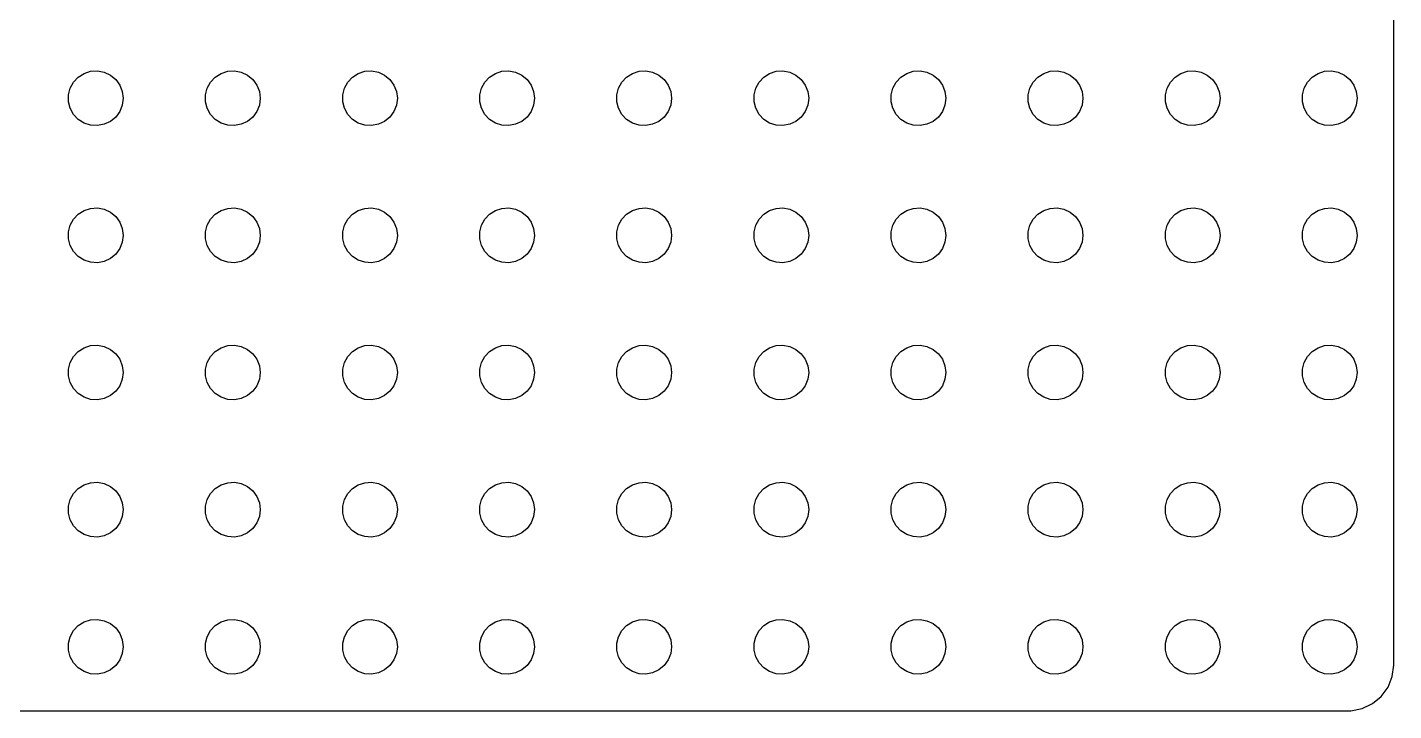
# Model space of a CAD drawing. Header units: metres. Extents: x -149 to 150, y -149 to 149.
# Drawn here: x 0 to 149.5, y -149.5 to -74.7 of the extents above; entities that cross this region are included whole.
import ezdxf

# ---------------------------------------------------------------- set-up
doc = ezdxf.new("R2010")
doc.units = ezdxf.units.M

msp = doc.modelspace()

# ---------------------------------------------------------------- linework, layer by layer
for p, q in [((149.5, -144.5), (149.5, 144.5)), ((5.07294, -80.7366), (5.58772, -80.1885)), ((5.58772, -80.1885), (6.22266, -79.7855)), ((6.22266, -79.7855), (6.93785, -79.5531)), ((6.93785, -79.5531), (7.68837, -79.5059)), ((7.68837, -79.5059), (8.42705, -79.6468)), ((8.42705, -79.6468), (9.10747, -79.967)), ((9.10747, -79.967), (9.6869, -80.4464)), ((9.6869, -80.4464), (10.1289, -81.0547)), ((20.0729, -80.7366), (20.5877, -80.1885)), ((20.5877, -80.1885), (21.2227, -79.7855)), ((21.2227, -79.7855), (21.9379, -79.5531)), ((21.9379, -79.5531), (22.6884, -79.5059)), ((22.6884, -79.5059), (23.427, -79.6468)), ((23.427, -79.6468), (24.1075, -79.967)), ((24.1075, -79.967), (24.6869, -80.4464)), ((24.6869, -80.4464), (25.1289, -81.0547)), ((35.0729, -80.7366), (35.5877, -80.1885)), ((35.5877, -80.1885), (36.2227, -79.7855)), ((36.2227, -79.7855), (36.9379, -79.5531)), ((36.9379, -79.5531), (37.6884, -79.5059)), ((37.6884, -79.5059), (38.427, -79.6468)), ((38.427, -79.6468), (39.1075, -79.967)), ((39.1075, -79.967), (39.6869, -80.4464)), ((39.6869, -80.4464), (40.1289, -81.0547)), ((50.0729, -80.7366), (50.5877, -80.1885)), ((50.5877, -80.1885), (51.2227, -79.7855)), ((51.2227, -79.7855), (51.9379, -79.5531)), ((51.9379, -79.5531), (52.6884, -79.5059)), ((52.6884, -79.5059), (53.427, -79.6468)), ((53.427, -79.6468), (54.1075, -79.967)), ((54.1075, -79.967), (54.6869, -80.4464)), ((54.6869, -80.4464), (55.1289, -81.0547)), ((65.073, -80.7366), (65.5877, -80.1885)), ((65.5877, -80.1885), (66.2227, -79.7855)), ((66.2227, -79.7855), (66.9379, -79.5531)), ((66.9379, -79.5531), (67.6884, -79.5059)), ((67.6884, -79.5059), (68.427, -79.6468)), ((68.427, -79.6468), (69.1075, -79.967)), ((69.1075, -79.967), (69.6869, -80.4464)), ((69.6869, -80.4464), (70.1289, -81.0547)), ((80.073, -80.7366), (80.5877, -80.1885)), ((80.5877, -80.1885), (81.2227, -79.7855)), ((81.2227, -79.7855), (81.9379, -79.5531)), ((81.9379, -79.5531), (82.6884, -79.5059)), ((82.6884, -79.5059), (83.427, -79.6468)), ((83.427, -79.6468), (84.1075, -79.967)), ((84.1075, -79.967), (84.6869, -80.4464)), ((84.6869, -80.4464), (85.1289, -81.0547)), ((95.073, -80.7366), (95.5877, -80.1885)), ((95.5877, -80.1885), (96.2227, -79.7855)), ((96.2227, -79.7855), (96.9379, -79.5531)), ((96.9379, -79.5531), (97.6884, -79.5059)), ((97.6884, -79.5059), (98.427, -79.6468)), ((98.427, -79.6468), (99.1075, -79.967)), ((99.1075, -79.967), (99.6869, -80.4464)), ((99.6869, -80.4464), (100.129, -81.0547)), ((110.073, -80.7366), (110.588, -80.1885)), ((110.588, -80.1885), (111.223, -79.7855)), ((111.223, -79.7855), (111.938, -79.5531)), ((111.938, -79.5531), (112.688, -79.5059)), ((112.688, -79.5059), (113.427, -79.6468)), ((113.427, -79.6468), (114.107, -79.967)), ((114.107, -79.967), (114.687, -80.4464)), ((114.687, -80.4464), (115.129, -81.0547)), ((125.073, -80.7366), (125.588, -80.1885)), ((125.588, -80.1885), (126.223, -79.7855)), ((126.223, -79.7855), (126.938, -79.5531)), ((126.938, -79.5531), (127.688, -79.5059)), ((127.688, -79.5059), (128.427, -79.6468)), ((128.427, -79.6468), (129.107, -79.967)), ((129.107, -79.967), (129.687, -80.4464)), ((129.687, -80.4464), (130.129, -81.0547)), ((140.073, -80.7366), (140.588, -80.1885)), ((140.588, -80.1885), (141.223, -79.7855)), ((141.223, -79.7855), (141.938, -79.5531)), ((141.938, -79.5531), (142.688, -79.5059)), ((142.688, -79.5059), (143.427, -79.6468)), ((143.427, -79.6468), (144.107, -79.967)), ((144.107, -79.967), (144.687, -80.4464)), ((144.687, -80.4464), (145.129, -81.0547)), ((4.52365, -82.124), (4.71066, -81.3956)), ((4.52365, -82.876), (4.52365, -82.124)), ((4.71066, -81.3956), (5.07294, -80.7366)), ((10.1289, -81.0547), (10.4057, -81.7539)), ((10.4057, -81.7539), (10.5, -82.5)), ((19.5237, -82.124), (19.7107, -81.3956)), ((19.5237, -82.876), (19.5237, -82.124)), ((19.7107, -81.3956), (20.0729, -80.7366)), ((25.1289, -81.0547), (25.4057, -81.7539)), ((25.4057, -81.7539), (25.5, -82.5)), ((34.5237, -82.124), (34.7107, -81.3956)), ((34.5237, -82.876), (34.5237, -82.124)), ((34.7107, -81.3956), (35.0729, -80.7366)), ((40.1289, -81.0547), (40.4057, -81.7539)), ((40.4057, -81.7539), (40.5, -82.5)), ((49.5237, -82.124), (49.7107, -81.3956)), ((49.5237, -82.876), (49.5237, -82.124)), ((49.7107, -81.3956), (50.0729, -80.7366)), ((55.1289, -81.0547), (55.4057, -81.7539)), ((55.4057, -81.7539), (55.5, -82.5)), ((64.5237, -82.124), (64.7107, -81.3956)), ((64.5237, -82.876), (64.5237, -82.124)), ((64.7107, -81.3956), (65.073, -80.7366)), ((70.1289, -81.0547), (70.4057, -81.7539)), ((70.4057, -81.7539), (70.5, -82.5)), ((79.5237, -82.124), (79.7107, -81.3956)), ((79.5237, -82.876), (79.5237, -82.124)), ((79.7107, -81.3956), (80.073, -80.7366)), ((85.1289, -81.0547), (85.4057, -81.7539)), ((85.4057, -81.7539), (85.5, -82.5)), ((94.5237, -82.124), (94.7107, -81.3956)), ((94.5237, -82.876), (94.5237, -82.124)), ((94.7107, -81.3956), (95.073, -80.7366)), ((100.129, -81.0547), (100.406, -81.7539)), ((100.406, -81.7539), (100.5, -82.5)), ((109.524, -82.124), (109.711, -81.3956)), ((109.524, -82.876), (109.524, -82.124)), ((109.711, -81.3956), (110.073, -80.7366)), ((115.129, -81.0547), (115.406, -81.7539)), ((115.406, -81.7539), (115.5, -82.5)), ((124.524, -82.124), (124.711, -81.3956)), ((124.524, -82.876), (124.524, -82.124)), ((124.711, -81.3956), (125.073, -80.7366)), ((130.129, -81.0547), (130.406, -81.7539)), ((130.406, -81.7539), (130.5, -82.5)), ((139.524, -82.124), (139.711, -81.3956)), ((139.524, -82.876), (139.524, -82.124)), ((139.711, -81.3956), (140.073, -80.7366)), ((145.129, -81.0547), (145.406, -81.7539)), ((145.406, -81.7539), (145.5, -82.5)), ((4.71066, -83.6044), (4.52365, -82.876)), ((5.07294, -84.2634), (4.71066, -83.6044)), ((10.4057, -83.2461), (10.1289, -83.9453)), ((10.5, -82.5), (10.4057, -83.2461)), ((19.7107, -83.6044), (19.5237, -82.876)), ((20.0729, -84.2634), (19.7107, -83.6044)), ((25.4057, -83.2461), (25.1289, -83.9453)), ((25.5, -82.5), (25.4057, -83.2461)), ((34.7107, -83.6044), (34.5237, -82.876)), ((35.0729, -84.2634), (34.7107, -83.6044)), ((40.4057, -83.2461), (40.1289, -83.9453)), ((40.5, -82.5), (40.4057, -83.2461)), ((49.7107, -83.6044), (49.5237, -82.876)), ((50.0729, -84.2634), (49.7107, -83.6044)), ((55.4057, -83.2461), (55.1289, -83.9453)), ((55.5, -82.5), (55.4057, -83.2461)), ((64.7107, -83.6044), (64.5237, -82.876)), ((65.073, -84.2634), (64.7107, -83.6044)), ((70.4057, -83.2461), (70.1289, -83.9453)), ((70.5, -82.5), (70.4057, -83.2461)), ((79.7107, -83.6044), (79.5237, -82.876)), ((80.073, -84.2634), (79.7107, -83.6044)), ((85.4057, -83.2461), (85.1289, -83.9453)), ((85.5, -82.5), (85.4057, -83.2461)), ((94.7107, -83.6044), (94.5237, -82.876)), ((95.073, -84.2634), (94.7107, -83.6044)), ((100.406, -83.2461), (100.129, -83.9453)), ((100.5, -82.5), (100.406, -83.2461)), ((109.711, -83.6044), (109.524, -82.876)), ((110.073, -84.2634), (109.711, -83.6044)), ((115.406, -83.2461), (115.129, -83.9453)), ((115.5, -82.5), (115.406, -83.2461)), ((124.711, -83.6044), (124.524, -82.876)), ((125.073, -84.2634), (124.711, -83.6044)), ((130.406, -83.2461), (130.129, -83.9453)), ((130.5, -82.5), (130.406, -83.2461)), ((139.711, -83.6044), (139.524, -82.876)), ((140.073, -84.2634), (139.711, -83.6044)), ((145.406, -83.2461), (145.129, -83.9453)), ((145.5, -82.5), (145.406, -83.2461)), ((5.58772, -84.8115), (5.07294, -84.2634)), ((6.22266, -85.2145), (5.58772, -84.8115)), ((9.10747, -85.033), (8.42705, -85.3532)), ((9.6869, -84.5536), (9.10747, -85.033)), ((10.1289, -83.9453), (9.6869, -84.5536)), ((20.5877, -84.8115), (20.0729, -84.2634)), ((21.2227, -85.2145), (20.5877, -84.8115)), ((24.1075, -85.033), (23.427, -85.3532)), ((24.6869, -84.5536), (24.1075, -85.033)), ((25.1289, -83.9453), (24.6869, -84.5536)), ((35.5877, -84.8115), (35.0729, -84.2634)), ((36.2227, -85.2145), (35.5877, -84.8115)), ((39.1075, -85.033), (38.427, -85.3532)), ((39.6869, -84.5536), (39.1075, -85.033)), ((40.1289, -83.9453), (39.6869, -84.5536)), ((50.5877, -84.8115), (50.0729, -84.2634)), ((51.2227, -85.2145), (50.5877, -84.8115)), ((54.1075, -85.033), (53.427, -85.3532)), ((54.6869, -84.5536), (54.1075, -85.033)), ((55.1289, -83.9453), (54.6869, -84.5536)), ((65.5877, -84.8115), (65.073, -84.2634)), ((66.2227, -85.2145), (65.5877, -84.8115)), ((69.1075, -85.033), (68.427, -85.3532)), ((69.6869, -84.5536), (69.1075, -85.033)), ((70.1289, -83.9453), (69.6869, -84.5536)), ((80.5877, -84.8115), (80.073, -84.2634)), ((81.2227, -85.2145), (80.5877, -84.8115)), ((84.1075, -85.033), (83.427, -85.3532)), ((84.6869, -84.5536), (84.1075, -85.033)), ((85.1289, -83.9453), (84.6869, -84.5536)), ((95.5877, -84.8115), (95.073, -84.2634)), ((96.2227, -85.2145), (95.5877, -84.8115)), ((99.1075, -85.033), (98.427, -85.3532)), ((99.6869, -84.5536), (99.1075, -85.033)), ((100.129, -83.9453), (99.6869, -84.5536)), ((110.588, -84.8115), (110.073, -84.2634)), ((111.223, -85.2145), (110.588, -84.8115)), ((114.107, -85.033), (113.427, -85.3532)), ((114.687, -84.5536), (114.107, -85.033)), ((115.129, -83.9453), (114.687, -84.5536)), ((125.588, -84.8115), (125.073, -84.2634)), ((126.223, -85.2145), (125.588, -84.8115)), ((129.107, -85.033), (128.427, -85.3532)), ((129.687, -84.5536), (129.107, -85.033)), ((130.129, -83.9453), (129.687, -84.5536)), ((140.588, -84.8115), (140.073, -84.2634)), ((141.223, -85.2145), (140.588, -84.8115)), ((144.107, -85.033), (143.427, -85.3532)), ((144.687, -84.5536), (144.107, -85.033)), ((145.129, -83.9453), (144.687, -84.5536)), ((6.93785, -85.4469), (6.22266, -85.2145)), ((7.68837, -85.4941), (6.93785, -85.4469)), ((8.42705, -85.3532), (7.68837, -85.4941)), ((21.9379, -85.4469), (21.2227, -85.2145)), ((22.6884, -85.4941), (21.9379, -85.4469)), ((23.427, -85.3532), (22.6884, -85.4941)), ((36.9379, -85.4469), (36.2227, -85.2145)), ((37.6884, -85.4941), (36.9379, -85.4469)), ((38.427, -85.3532), (37.6884, -85.4941)), ((51.9379, -85.4469), (51.2227, -85.2145)), ((52.6884, -85.4941), (51.9379, -85.4469)), ((53.427, -85.3532), (52.6884, -85.4941)), ((66.9379, -85.4469), (66.2227, -85.2145)), ((67.6884, -85.4941), (66.9379, -85.4469)), ((68.427, -85.3532), (67.6884, -85.4941)), ((81.9379, -85.4469), (81.2227, -85.2145)), ((82.6884, -85.4941), (81.9379, -85.4469)), ((83.427, -85.3532), (82.6884, -85.4941)), ((96.9379, -85.4469), (96.2227, -85.2145)), ((97.6884, -85.4941), (96.9379, -85.4469)), ((98.427, -85.3532), (97.6884, -85.4941)), ((111.938, -85.4469), (111.223, -85.2145)), ((112.688, -85.4941), (111.938, -85.4469)), ((113.427, -85.3532), (112.688, -85.4941)), ((126.938, -85.4469), (126.223, -85.2145)), ((127.688, -85.4941), (126.938, -85.4469)), ((128.427, -85.3532), (127.688, -85.4941)), ((141.938, -85.4469), (141.223, -85.2145)), ((142.688, -85.4941), (141.938, -85.4469)), ((143.427, -85.3532), (142.688, -85.4941)), ((5.07294, -95.7366), (5.58772, -95.1885)), ((5.58772, -95.1885), (6.22266, -94.7855)), ((6.22266, -94.7855), (6.93785, -94.5531)), ((6.93785, -94.5531), (7.68837, -94.5059)), ((7.68837, -94.5059), (8.42705, -94.6468)), ((8.42705, -94.6468), (9.10747, -94.967)), ((9.10747, -94.967), (9.6869, -95.4464)), ((9.6869, -95.4464), (10.1289, -96.0547)), ((20.0729, -95.7366), (20.5877, -95.1885)), ((20.5877, -95.1885), (21.2227, -94.7855)), ((21.2227, -94.7855), (21.9379, -94.5531)), ((21.9379, -94.5531), (22.6884, -94.5059)), ((22.6884, -94.5059), (23.427, -94.6468)), ((23.427, -94.6468), (24.1075, -94.967)), ((24.1075, -94.967), (24.6869, -95.4464)), ((24.6869, -95.4464), (25.1289, -96.0547)), ((35.0729, -95.7366), (35.5877, -95.1885)), ((35.5877, -95.1885), (36.2227, -94.7855)), ((36.2227, -94.7855), (36.9379, -94.5531)), ((36.9379, -94.5531), (37.6884, -94.5059)), ((37.6884, -94.5059), (38.427, -94.6468)), ((38.427, -94.6468), (39.1075, -94.967)), ((39.1075, -94.967), (39.6869, -95.4464)), ((39.6869, -95.4464), (40.1289, -96.0547)), ((50.0729, -95.7366), (50.5877, -95.1885)), ((50.5877, -95.1885), (51.2227, -94.7855)), ((51.2227, -94.7855), (51.9379, -94.5531)), ((51.9379, -94.5531), (52.6884, -94.5059)), ((52.6884, -94.5059), (53.427, -94.6468)), ((53.427, -94.6468), (54.1075, -94.967)), ((54.1075, -94.967), (54.6869, -95.4464)), ((54.6869, -95.4464), (55.1289, -96.0547)), ((65.073, -95.7366), (65.5877, -95.1885)), ((65.5877, -95.1885), (66.2227, -94.7855)), ((66.2227, -94.7855), (66.9379, -94.5531)), ((66.9379, -94.5531), (67.6884, -94.5059)), ((67.6884, -94.5059), (68.427, -94.6468)), ((68.427, -94.6468), (69.1075, -94.967)), ((69.1075, -94.967), (69.6869, -95.4464)), ((69.6869, -95.4464), (70.1289, -96.0547)), ((80.073, -95.7366), (80.5877, -95.1885)), ((80.5877, -95.1885), (81.2227, -94.7855)), ((81.2227, -94.7855), (81.9379, -94.5531)), ((81.9379, -94.5531), (82.6884, -94.5059)), ((82.6884, -94.5059), (83.427, -94.6468)), ((83.427, -94.6468), (84.1075, -94.967)), ((84.1075, -94.967), (84.6869, -95.4464)), ((84.6869, -95.4464), (85.1289, -96.0547)), ((95.073, -95.7366), (95.5877, -95.1885)), ((95.5877, -95.1885), (96.2227, -94.7855)), ((96.2227, -94.7855), (96.9379, -94.5531)), ((96.9379, -94.5531), (97.6884, -94.5059)), ((97.6884, -94.5059), (98.427, -94.6468)), ((98.427, -94.6468), (99.1075, -94.967)), ((99.1075, -94.967), (99.6869, -95.4464)), ((99.6869, -95.4464), (100.129, -96.0547)), ((110.073, -95.7366), (110.588, -95.1885)), ((110.588, -95.1885), (111.223, -94.7855)), ((111.223, -94.7855), (111.938, -94.5531)), ((111.938, -94.5531), (112.688, -94.5059)), ((112.688, -94.5059), (113.427, -94.6468)), ((113.427, -94.6468), (114.107, -94.967)), ((114.107, -94.967), (114.687, -95.4464)), ((114.687, -95.4464), (115.129, -96.0547)), ((125.073, -95.7366), (125.588, -95.1885)), ((125.588, -95.1885), (126.223, -94.7855)), ((126.223, -94.7855), (126.938, -94.5531)), ((126.938, -94.5531), (127.688, -94.5059)), ((127.688, -94.5059), (128.427, -94.6468)), ((128.427, -94.6468), (129.107, -94.967)), ((129.107, -94.967), (129.687, -95.4464)), ((129.687, -95.4464), (130.129, -96.0547)), ((140.073, -95.7366), (140.588, -95.1885)), ((140.588, -95.1885), (141.223, -94.7855)), ((141.223, -94.7855), (141.938, -94.5531)), ((141.938, -94.5531), (142.688, -94.5059)), ((142.688, -94.5059), (143.427, -94.6468)), ((143.427, -94.6468), (144.107, -94.967)), ((144.107, -94.967), (144.687, -95.4464)), ((144.687, -95.4464), (145.129, -96.0547)), ((4.52365, -97.124), (4.71066, -96.3956)), ((4.52365, -97.876), (4.52365, -97.124)), ((4.71066, -96.3956), (5.07294, -95.7366)), ((10.1289, -96.0547), (10.4057, -96.7539)), ((10.4057, -96.7539), (10.5, -97.5)), ((19.5237, -97.124), (19.7107, -96.3956)), ((19.5237, -97.876), (19.5237, -97.124)), ((19.7107, -96.3956), (20.0729, -95.7366)), ((25.1289, -96.0547), (25.4057, -96.7539)), ((25.4057, -96.7539), (25.5, -97.5)), ((34.5237, -97.124), (34.7107, -96.3956)), ((34.5237, -97.876), (34.5237, -97.124)), ((34.7107, -96.3956), (35.0729, -95.7366)), ((40.1289, -96.0547), (40.4057, -96.7539)), ((40.4057, -96.7539), (40.5, -97.5)), ((49.5237, -97.124), (49.7107, -96.3956)), ((49.5237, -97.876), (49.5237, -97.124)), ((49.7107, -96.3956), (50.0729, -95.7366)), ((55.1289, -96.0547), (55.4057, -96.7539)), ((55.4057, -96.7539), (55.5, -97.5)), ((64.5237, -97.124), (64.7107, -96.3956)), ((64.5237, -97.876), (64.5237, -97.124)), ((64.7107, -96.3956), (65.073, -95.7366)), ((70.1289, -96.0547), (70.4057, -96.7539)), ((70.4057, -96.7539), (70.5, -97.5)), ((79.5237, -97.124), (79.7107, -96.3956)), ((79.5237, -97.876), (79.5237, -97.124)), ((79.7107, -96.3956), (80.073, -95.7366)), ((85.1289, -96.0547), (85.4057, -96.7539)), ((85.4057, -96.7539), (85.5, -97.5)), ((94.5237, -97.124), (94.7107, -96.3956)), ((94.5237, -97.876), (94.5237, -97.124)), ((94.7107, -96.3956), (95.073, -95.7366)), ((100.129, -96.0547), (100.406, -96.7539)), ((100.406, -96.7539), (100.5, -97.5)), ((109.524, -97.124), (109.711, -96.3956)), ((109.524, -97.876), (109.524, -97.124)), ((109.711, -96.3956), (110.073, -95.7366)), ((115.129, -96.0547), (115.406, -96.7539)), ((115.406, -96.7539), (115.5, -97.5)), ((124.524, -97.124), (124.711, -96.3956)), ((124.524, -97.876), (124.524, -97.124)), ((124.711, -96.3956), (125.073, -95.7366)), ((130.129, -96.0547), (130.406, -96.7539)), ((130.406, -96.7539), (130.5, -97.5)), ((139.524, -97.124), (139.711, -96.3956)), ((139.524, -97.876), (139.524, -97.124)), ((139.711, -96.3956), (140.073, -95.7366)), ((145.129, -96.0547), (145.406, -96.7539)), ((145.406, -96.7539), (145.5, -97.5)), ((4.71066, -98.6044), (4.52365, -97.876)), ((5.07294, -99.2634), (4.71066, -98.6044)), ((10.4057, -98.2461), (10.1289, -98.9453)), ((10.5, -97.5), (10.4057, -98.2461)), ((19.7107, -98.6044), (19.5237, -97.876)), ((20.0729, -99.2634), (19.7107, -98.6044)), ((25.4057, -98.2461), (25.1289, -98.9453)), ((25.5, -97.5), (25.4057, -98.2461)), ((34.7107, -98.6044), (34.5237, -97.876)), ((35.0729, -99.2634), (34.7107, -98.6044)), ((40.4057, -98.2461), (40.1289, -98.9453)), ((40.5, -97.5), (40.4057, -98.2461)), ((49.7107, -98.6044), (49.5237, -97.876)), ((50.0729, -99.2634), (49.7107, -98.6044)), ((55.4057, -98.2461), (55.1289, -98.9453)), ((55.5, -97.5), (55.4057, -98.2461)), ((64.7107, -98.6044), (64.5237, -97.876)), ((65.073, -99.2634), (64.7107, -98.6044)), ((70.4057, -98.2461), (70.1289, -98.9453)), ((70.5, -97.5), (70.4057, -98.2461)), ((79.7107, -98.6044), (79.5237, -97.876)), ((80.073, -99.2634), (79.7107, -98.6044)), ((85.4057, -98.2461), (85.1289, -98.9453)), ((85.5, -97.5), (85.4057, -98.2461)), ((94.7107, -98.6044), (94.5237, -97.876)), ((95.073, -99.2634), (94.7107, -98.6044)), ((100.406, -98.2461), (100.129, -98.9453)), ((100.5, -97.5), (100.406, -98.2461)), ((109.711, -98.6044), (109.524, -97.876)), ((110.073, -99.2634), (109.711, -98.6044)), ((115.406, -98.2461), (115.129, -98.9453)), ((115.5, -97.5), (115.406, -98.2461)), ((124.711, -98.6044), (124.524, -97.876)), ((125.073, -99.2634), (124.711, -98.6044)), ((130.406, -98.2461), (130.129, -98.9453)), ((130.5, -97.5), (130.406, -98.2461)), ((139.711, -98.6044), (139.524, -97.876)), ((140.073, -99.2634), (139.711, -98.6044)), ((145.406, -98.2461), (145.129, -98.9453)), ((145.5, -97.5), (145.406, -98.2461)), ((5.58772, -99.8115), (5.07294, -99.2634)), ((6.22266, -100.214), (5.58772, -99.8115)), ((9.10747, -100.033), (8.42705, -100.353)), ((9.6869, -99.5536), (9.10747, -100.033)), ((10.1289, -98.9453), (9.6869, -99.5536)), ((20.5877, -99.8115), (20.0729, -99.2634)), ((21.2227, -100.214), (20.5877, -99.8115)), ((24.1075, -100.033), (23.427, -100.353)), ((24.6869, -99.5536), (24.1075, -100.033)), ((25.1289, -98.9453), (24.6869, -99.5536)), ((35.5877, -99.8115), (35.0729, -99.2634)), ((36.2227, -100.214), (35.5877, -99.8115)), ((39.1075, -100.033), (38.427, -100.353)), ((39.6869, -99.5536), (39.1075, -100.033)), ((40.1289, -98.9453), (39.6869, -99.5536)), ((50.5877, -99.8115), (50.0729, -99.2634)), ((51.2227, -100.214), (50.5877, -99.8115)), ((54.1075, -100.033), (53.427, -100.353)), ((54.6869, -99.5536), (54.1075, -100.033)), ((55.1289, -98.9453), (54.6869, -99.5536)), ((65.5877, -99.8115), (65.073, -99.2634)), ((66.2227, -100.214), (65.5877, -99.8115)), ((69.1075, -100.033), (68.427, -100.353)), ((69.6869, -99.5536), (69.1075, -100.033)), ((70.1289, -98.9453), (69.6869, -99.5536)), ((80.5877, -99.8115), (80.073, -99.2634)), ((81.2227, -100.214), (80.5877, -99.8115)), ((84.1075, -100.033), (83.427, -100.353)), ((84.6869, -99.5536), (84.1075, -100.033)), ((85.1289, -98.9453), (84.6869, -99.5536)), ((95.5877, -99.8115), (95.073, -99.2634)), ((96.2227, -100.214), (95.5877, -99.8115)), ((99.1075, -100.033), (98.427, -100.353)), ((99.6869, -99.5536), (99.1075, -100.033)), ((100.129, -98.9453), (99.6869, -99.5536)), ((110.588, -99.8115), (110.073, -99.2634)), ((111.223, -100.214), (110.588, -99.8115)), ((114.107, -100.033), (113.427, -100.353)), ((114.687, -99.5536), (114.107, -100.033)), ((115.129, -98.9453), (114.687, -99.5536)), ((125.588, -99.8115), (125.073, -99.2634)), ((126.223, -100.214), (125.588, -99.8115)), ((129.107, -100.033), (128.427, -100.353)), ((129.687, -99.5536), (129.107, -100.033)), ((130.129, -98.9453), (129.687, -99.5536)), ((140.588, -99.8115), (140.073, -99.2634)), ((141.223, -100.214), (140.588, -99.8115)), ((144.107, -100.033), (143.427, -100.353)), ((144.687, -99.5536), (144.107, -100.033)), ((145.129, -98.9453), (144.687, -99.5536)), ((6.93785, -100.447), (6.22266, -100.214)), ((7.68837, -100.494), (6.93785, -100.447)), ((8.42705, -100.353), (7.68837, -100.494)), ((21.9379, -100.447), (21.2227, -100.214)), ((22.6884, -100.494), (21.9379, -100.447)), ((23.427, -100.353), (22.6884, -100.494)), ((36.9379, -100.447), (36.2227, -100.214)), ((37.6884, -100.494), (36.9379, -100.447)), ((38.427, -100.353), (37.6884, -100.494)), ((51.9379, -100.447), (51.2227, -100.214)), ((52.6884, -100.494), (51.9379, -100.447)), ((53.427, -100.353), (52.6884, -100.494)), ((66.9379, -100.447), (66.2227, -100.214)), ((67.6884, -100.494), (66.9379, -100.447)), ((68.427, -100.353), (67.6884, -100.494)), ((81.9379, -100.447), (81.2227, -100.214)), ((82.6884, -100.494), (81.9379, -100.447)), ((83.427, -100.353), (82.6884, -100.494)), ((96.9379, -100.447), (96.2227, -100.214)), ((97.6884, -100.494), (96.9379, -100.447)), ((98.427, -100.353), (97.6884, -100.494)), ((111.938, -100.447), (111.223, -100.214)), ((112.688, -100.494), (111.938, -100.447)), ((113.427, -100.353), (112.688, -100.494)), ((126.938, -100.447), (126.223, -100.214)), ((127.688, -100.494), (126.938, -100.447)), ((128.427, -100.353), (127.688, -100.494)), ((141.938, -100.447), (141.223, -100.214)), ((142.688, -100.494), (141.938, -100.447)), ((143.427, -100.353), (142.688, -100.494)), ((5.07294, -110.737), (5.58772, -110.188)), ((5.58772, -110.188), (6.22266, -109.786)), ((6.22266, -109.786), (6.93785, -109.553)), ((6.93785, -109.553), (7.68837, -109.506)), ((7.68837, -109.506), (8.42705, -109.647)), ((8.42705, -109.647), (9.10747, -109.967)), ((9.10747, -109.967), (9.6869, -110.446)), ((9.6869, -110.446), (10.1289, -111.055)), ((20.0729, -110.737), (20.5877, -110.188)), ((20.5877, -110.188), (21.2227, -109.786)), ((21.2227, -109.786), (21.9379, -109.553)), ((21.9379, -109.553), (22.6884, -109.506)), ((22.6884, -109.506), (23.427, -109.647)), ((23.427, -109.647), (24.1075, -109.967)), ((24.1075, -109.967), (24.6869, -110.446)), ((24.6869, -110.446), (25.1289, -111.055)), ((35.0729, -110.737), (35.5877, -110.188)), ((35.5877, -110.188), (36.2227, -109.786)), ((36.2227, -109.786), (36.9379, -109.553)), ((36.9379, -109.553), (37.6884, -109.506)), ((37.6884, -109.506), (38.427, -109.647)), ((38.427, -109.647), (39.1075, -109.967)), ((39.1075, -109.967), (39.6869, -110.446)), ((39.6869, -110.446), (40.1289, -111.055)), ((50.0729, -110.737), (50.5877, -110.188)), ((50.5877, -110.188), (51.2227, -109.786)), ((51.2227, -109.786), (51.9379, -109.553)), ((51.9379, -109.553), (52.6884, -109.506)), ((52.6884, -109.506), (53.427, -109.647)), ((53.427, -109.647), (54.1075, -109.967)), ((54.1075, -109.967), (54.6869, -110.446)), ((54.6869, -110.446), (55.1289, -111.055)), ((65.073, -110.737), (65.5877, -110.188)), ((65.5877, -110.188), (66.2227, -109.786)), ((66.2227, -109.786), (66.9379, -109.553)), ((66.9379, -109.553), (67.6884, -109.506)), ((67.6884, -109.506), (68.427, -109.647)), ((68.427, -109.647), (69.1075, -109.967)), ((69.1075, -109.967), (69.6869, -110.446)), ((69.6869, -110.446), (70.1289, -111.055)), ((80.073, -110.737), (80.5877, -110.188)), ((80.5877, -110.188), (81.2227, -109.786)), ((81.2227, -109.786), (81.9379, -109.553)), ((81.9379, -109.553), (82.6884, -109.506)), ((82.6884, -109.506), (83.427, -109.647)), ((83.427, -109.647), (84.1075, -109.967)), ((84.1075, -109.967), (84.6869, -110.446)), ((84.6869, -110.446), (85.1289, -111.055)), ((95.073, -110.737), (95.5877, -110.188)), ((95.5877, -110.188), (96.2227, -109.786)), ((96.2227, -109.786), (96.9379, -109.553)), ((96.9379, -109.553), (97.6884, -109.506)), ((97.6884, -109.506), (98.427, -109.647)), ((98.427, -109.647), (99.1075, -109.967)), ((99.1075, -109.967), (99.6869, -110.446)), ((99.6869, -110.446), (100.129, -111.055)), ((110.073, -110.737), (110.588, -110.188)), ((110.588, -110.188), (111.223, -109.786)), ((111.223, -109.786), (111.938, -109.553)), ((111.938, -109.553), (112.688, -109.506)), ((112.688, -109.506), (113.427, -109.647)), ((113.427, -109.647), (114.107, -109.967)), ((114.107, -109.967), (114.687, -110.446)), ((114.687, -110.446), (115.129, -111.055)), ((125.073, -110.737), (125.588, -110.188)), ((125.588, -110.188), (126.223, -109.786)), ((126.223, -109.786), (126.938, -109.553)), ((126.938, -109.553), (127.688, -109.506)), ((127.688, -109.506), (128.427, -109.647)), ((128.427, -109.647), (129.107, -109.967)), ((129.107, -109.967), (129.687, -110.446)), ((129.687, -110.446), (130.129, -111.055)), ((140.073, -110.737), (140.588, -110.188)), ((140.588, -110.188), (141.223, -109.786)), ((141.223, -109.786), (141.938, -109.553)), ((141.938, -109.553), (142.688, -109.506)), ((142.688, -109.506), (143.427, -109.647)), ((143.427, -109.647), (144.107, -109.967)), ((144.107, -109.967), (144.687, -110.446)), ((144.687, -110.446), (145.129, -111.055)), ((4.52365, -112.124), (4.71066, -111.396)), ((4.71066, -111.396), (5.07294, -110.737)), ((10.1289, -111.055), (10.4057, -111.754)), ((10.4057, -111.754), (10.5, -112.5)), ((19.5237, -112.124), (19.7107, -111.396)), ((19.7107, -111.396), (20.0729, -110.737)), ((25.1289, -111.055), (25.4057, -111.754)), ((25.4057, -111.754), (25.5, -112.5)), ((34.5237, -112.124), (34.7107, -111.396)), ((34.7107, -111.396), (35.0729, -110.737)), ((40.1289, -111.055), (40.4057, -111.754)), ((40.4057, -111.754), (40.5, -112.5)), ((49.5237, -112.124), (49.7107, -111.396)), ((49.7107, -111.396), (50.0729, -110.737)), ((55.1289, -111.055), (55.4057, -111.754)), ((55.4057, -111.754), (55.5, -112.5)), ((64.5237, -112.124), (64.7107, -111.396)), ((64.7107, -111.396), (65.073, -110.737)), ((70.1289, -111.055), (70.4057, -111.754)), ((70.4057, -111.754), (70.5, -112.5)), ((79.5237, -112.124), (79.7107, -111.396)), ((79.7107, -111.396), (80.073, -110.737)), ((85.1289, -111.055), (85.4057, -111.754)), ((85.4057, -111.754), (85.5, -112.5)), ((94.5237, -112.124), (94.7107, -111.396)), ((94.7107, -111.396), (95.073, -110.737)), ((100.129, -111.055), (100.406, -111.754)), ((100.406, -111.754), (100.5, -112.5)), ((109.524, -112.124), (109.711, -111.396)), ((109.711, -111.396), (110.073, -110.737)), ((115.129, -111.055), (115.406, -111.754)), ((115.406, -111.754), (115.5, -112.5)), ((124.524, -112.124), (124.711, -111.396)), ((124.711, -111.396), (125.073, -110.737)), ((130.129, -111.055), (130.406, -111.754)), ((130.406, -111.754), (130.5, -112.5)), ((139.524, -112.124), (139.711, -111.396)), ((139.711, -111.396), (140.073, -110.737)), ((145.129, -111.055), (145.406, -111.754)), ((145.406, -111.754), (145.5, -112.5)), ((4.52365, -112.876), (4.52365, -112.124)), ((4.71066, -113.604), (4.52365, -112.876)), ((5.07294, -114.263), (4.71066, -113.604)), ((10.4057, -113.246), (10.1289, -113.945)), ((10.5, -112.5), (10.4057, -113.246)), ((19.5237, -112.876), (19.5237, -112.124)), ((19.7107, -113.604), (19.5237, -112.876)), ((20.0729, -114.263), (19.7107, -113.604)), ((25.4057, -113.246), (25.1289, -113.945)), ((25.5, -112.5), (25.4057, -113.246)), ((34.5237, -112.876), (34.5237, -112.124)), ((34.7107, -113.604), (34.5237, -112.876)), ((35.0729, -114.263), (34.7107, -113.604)), ((40.4057, -113.246), (40.1289, -113.945)), ((40.5, -112.5), (40.4057, -113.246)), ((49.5237, -112.876), (49.5237, -112.124)), ((49.7107, -113.604), (49.5237, -112.876)), ((50.0729, -114.263), (49.7107, -113.604)), ((55.4057, -113.246), (55.1289, -113.945)), ((55.5, -112.5), (55.4057, -113.246)), ((64.5237, -112.876), (64.5237, -112.124)), ((64.7107, -113.604), (64.5237, -112.876)), ((65.073, -114.263), (64.7107, -113.604)), ((70.4057, -113.246), (70.1289, -113.945)), ((70.5, -112.5), (70.4057, -113.246)), ((79.5237, -112.876), (79.5237, -112.124)), ((79.7107, -113.604), (79.5237, -112.876)), ((80.073, -114.263), (79.7107, -113.604)), ((85.4057, -113.246), (85.1289, -113.945)), ((85.5, -112.5), (85.4057, -113.246)), ((94.5237, -112.876), (94.5237, -112.124)), ((94.7107, -113.604), (94.5237, -112.876)), ((95.073, -114.263), (94.7107, -113.604)), ((100.406, -113.246), (100.129, -113.945)), ((100.5, -112.5), (100.406, -113.246)), ((109.524, -112.876), (109.524, -112.124)), ((109.711, -113.604), (109.524, -112.876)), ((110.073, -114.263), (109.711, -113.604)), ((115.406, -113.246), (115.129, -113.945)), ((115.5, -112.5), (115.406, -113.246)), ((124.524, -112.876), (124.524, -112.124)), ((124.711, -113.604), (124.524, -112.876)), ((125.073, -114.263), (124.711, -113.604)), ((130.406, -113.246), (130.129, -113.945)), ((130.5, -112.5), (130.406, -113.246)), ((139.524, -112.876), (139.524, -112.124)), ((139.711, -113.604), (139.524, -112.876)), ((140.073, -114.263), (139.711, -113.604)), ((145.406, -113.246), (145.129, -113.945)), ((145.5, -112.5), (145.406, -113.246)), ((5.58772, -114.812), (5.07294, -114.263)), ((6.22266, -115.214), (5.58772, -114.812)), ((9.10747, -115.033), (8.42705, -115.353)), ((9.6869, -114.554), (9.10747, -115.033)), ((10.1289, -113.945), (9.6869, -114.554)), ((20.5877, -114.812), (20.0729, -114.263)), ((21.2227, -115.214), (20.5877, -114.812)), ((24.1075, -115.033), (23.427, -115.353)), ((24.6869, -114.554), (24.1075, -115.033)), ((25.1289, -113.945), (24.6869, -114.554)), ((35.5877, -114.812), (35.0729, -114.263)), ((36.2227, -115.214), (35.5877, -114.812)), ((39.1075, -115.033), (38.427, -115.353)), ((39.6869, -114.554), (39.1075, -115.033)), ((40.1289, -113.945), (39.6869, -114.554)), ((50.5877, -114.812), (50.0729, -114.263)), ((51.2227, -115.214), (50.5877, -114.812)), ((54.1075, -115.033), (53.427, -115.353)), ((54.6869, -114.554), (54.1075, -115.033)), ((55.1289, -113.945), (54.6869, -114.554)), ((65.5877, -114.812), (65.073, -114.263)), ((66.2227, -115.214), (65.5877, -114.812)), ((69.1075, -115.033), (68.427, -115.353)), ((69.6869, -114.554), (69.1075, -115.033)), ((70.1289, -113.945), (69.6869, -114.554)), ((80.5877, -114.812), (80.073, -114.263)), ((81.2227, -115.214), (80.5877, -114.812)), ((84.1075, -115.033), (83.427, -115.353)), ((84.6869, -114.554), (84.1075, -115.033)), ((85.1289, -113.945), (84.6869, -114.554)), ((95.5877, -114.812), (95.073, -114.263)), ((96.2227, -115.214), (95.5877, -114.812)), ((99.1075, -115.033), (98.427, -115.353)), ((99.6869, -114.554), (99.1075, -115.033)), ((100.129, -113.945), (99.6869, -114.554)), ((110.588, -114.812), (110.073, -114.263)), ((111.223, -115.214), (110.588, -114.812)), ((114.107, -115.033), (113.427, -115.353)), ((114.687, -114.554), (114.107, -115.033)), ((115.129, -113.945), (114.687, -114.554)), ((125.588, -114.812), (125.073, -114.263)), ((126.223, -115.214), (125.588, -114.812)), ((129.107, -115.033), (128.427, -115.353)), ((129.687, -114.554), (129.107, -115.033)), ((130.129, -113.945), (129.687, -114.554)), ((140.588, -114.812), (140.073, -114.263)), ((141.223, -115.214), (140.588, -114.812)), ((144.107, -115.033), (143.427, -115.353)), ((144.687, -114.554), (144.107, -115.033)), ((145.129, -113.945), (144.687, -114.554)), ((6.93785, -115.447), (6.22266, -115.214)), ((7.68837, -115.494), (6.93785, -115.447)), ((8.42705, -115.353), (7.68837, -115.494)), ((21.9379, -115.447), (21.2227, -115.214)), ((22.6884, -115.494), (21.9379, -115.447)), ((23.427, -115.353), (22.6884, -115.494)), ((36.9379, -115.447), (36.2227, -115.214)), ((37.6884, -115.494), (36.9379, -115.447)), ((38.427, -115.353), (37.6884, -115.494)), ((51.9379, -115.447), (51.2227, -115.214)), ((52.6884, -115.494), (51.9379, -115.447)), ((53.427, -115.353), (52.6884, -115.494)), ((66.9379, -115.447), (66.2227, -115.214)), ((67.6884, -115.494), (66.9379, -115.447)), ((68.427, -115.353), (67.6884, -115.494)), ((81.9379, -115.447), (81.2227, -115.214)), ((82.6884, -115.494), (81.9379, -115.447)), ((83.427, -115.353), (82.6884, -115.494)), ((96.9379, -115.447), (96.2227, -115.214)), ((97.6884, -115.494), (96.9379, -115.447)), ((98.427, -115.353), (97.6884, -115.494)), ((111.938, -115.447), (111.223, -115.214)), ((112.688, -115.494), (111.938, -115.447)), ((113.427, -115.353), (112.688, -115.494)), ((126.938, -115.447), (126.223, -115.214)), ((127.688, -115.494), (126.938, -115.447)), ((128.427, -115.353), (127.688, -115.494)), ((141.938, -115.447), (141.223, -115.214)), ((142.688, -115.494), (141.938, -115.447)), ((143.427, -115.353), (142.688, -115.494)), ((5.07294, -125.737), (5.58772, -125.188)), ((5.58772, -125.188), (6.22266, -124.786)), ((6.22266, -124.786), (6.93785, -124.553)), ((6.93785, -124.553), (7.68837, -124.506)), ((7.68837, -124.506), (8.42705, -124.647)), ((8.42705, -124.647), (9.10747, -124.967)), ((9.10747, -124.967), (9.6869, -125.446)), ((9.6869, -125.446), (10.1289, -126.055)), ((20.0729, -125.737), (20.5877, -125.188)), ((20.5877, -125.188), (21.2227, -124.786)), ((21.2227, -124.786), (21.9379, -124.553)), ((21.9379, -124.553), (22.6884, -124.506)), ((22.6884, -124.506), (23.427, -124.647)), ((23.427, -124.647), (24.1075, -124.967)), ((24.1075, -124.967), (24.6869, -125.446)), ((24.6869, -125.446), (25.1289, -126.055)), ((35.0729, -125.737), (35.5877, -125.188)), ((35.5877, -125.188), (36.2227, -124.786)), ((36.2227, -124.786), (36.9379, -124.553)), ((36.9379, -124.553), (37.6884, -124.506)), ((37.6884, -124.506), (38.427, -124.647)), ((38.427, -124.647), (39.1075, -124.967)), ((39.1075, -124.967), (39.6869, -125.446)), ((39.6869, -125.446), (40.1289, -126.055)), ((50.0729, -125.737), (50.5877, -125.188)), ((50.5877, -125.188), (51.2227, -124.786)), ((51.2227, -124.786), (51.9379, -124.553)), ((51.9379, -124.553), (52.6884, -124.506)), ((52.6884, -124.506), (53.427, -124.647)), ((53.427, -124.647), (54.1075, -124.967)), ((54.1075, -124.967), (54.6869, -125.446)), ((54.6869, -125.446), (55.1289, -126.055)), ((65.073, -125.737), (65.5877, -125.188)), ((65.5877, -125.188), (66.2227, -124.786)), ((66.2227, -124.786), (66.9379, -124.553)), ((66.9379, -124.553), (67.6884, -124.506)), ((67.6884, -124.506), (68.427, -124.647)), ((68.427, -124.647), (69.1075, -124.967)), ((69.1075, -124.967), (69.6869, -125.446)), ((69.6869, -125.446), (70.1289, -126.055)), ((80.073, -125.737), (80.5877, -125.188)), ((80.5877, -125.188), (81.2227, -124.786)), ((81.2227, -124.786), (81.9379, -124.553)), ((81.9379, -124.553), (82.6884, -124.506)), ((82.6884, -124.506), (83.427, -124.647)), ((83.427, -124.647), (84.1075, -124.967)), ((84.1075, -124.967), (84.6869, -125.446)), ((84.6869, -125.446), (85.1289, -126.055)), ((95.073, -125.737), (95.5877, -125.188)), ((95.5877, -125.188), (96.2227, -124.786)), ((96.2227, -124.786), (96.9379, -124.553)), ((96.9379, -124.553), (97.6884, -124.506)), ((97.6884, -124.506), (98.427, -124.647)), ((98.427, -124.647), (99.1075, -124.967)), ((99.1075, -124.967), (99.6869, -125.446)), ((99.6869, -125.446), (100.129, -126.055)), ((110.073, -125.737), (110.588, -125.188)), ((110.588, -125.188), (111.223, -124.786)), ((111.223, -124.786), (111.938, -124.553)), ((111.938, -124.553), (112.688, -124.506)), ((112.688, -124.506), (113.427, -124.647)), ((113.427, -124.647), (114.107, -124.967)), ((114.107, -124.967), (114.687, -125.446)), ((114.687, -125.446), (115.129, -126.055)), ((125.073, -125.737), (125.588, -125.188)), ((125.588, -125.188), (126.223, -124.786)), ((126.223, -124.786), (126.938, -124.553)), ((126.938, -124.553), (127.688, -124.506)), ((127.688, -124.506), (128.427, -124.647)), ((128.427, -124.647), (129.107, -124.967)), ((129.107, -124.967), (129.687, -125.446)), ((129.687, -125.446), (130.129, -126.055)), ((140.073, -125.737), (140.588, -125.188)), ((140.588, -125.188), (141.223, -124.786)), ((141.223, -124.786), (141.938, -124.553)), ((141.938, -124.553), (142.688, -124.506)), ((142.688, -124.506), (143.427, -124.647)), ((143.427, -124.647), (144.107, -124.967)), ((144.107, -124.967), (144.687, -125.446)), ((144.687, -125.446), (145.129, -126.055)), ((4.52365, -127.124), (4.71066, -126.396)), ((4.71066, -126.396), (5.07294, -125.737)), ((10.1289, -126.055), (10.4057, -126.754)), ((10.4057, -126.754), (10.5, -127.5)), ((19.5237, -127.124), (19.7107, -126.396)), ((19.7107, -126.396), (20.0729, -125.737)), ((25.1289, -126.055), (25.4057, -126.754)), ((25.4057, -126.754), (25.5, -127.5)), ((34.5237, -127.124), (34.7107, -126.396)), ((34.7107, -126.396), (35.0729, -125.737)), ((40.1289, -126.055), (40.4057, -126.754)), ((40.4057, -126.754), (40.5, -127.5)), ((49.5237, -127.124), (49.7107, -126.396)), ((49.7107, -126.396), (50.0729, -125.737)), ((55.1289, -126.055), (55.4057, -126.754)), ((55.4057, -126.754), (55.5, -127.5)), ((64.5237, -127.124), (64.7107, -126.396)), ((64.7107, -126.396), (65.073, -125.737)), ((70.1289, -126.055), (70.4057, -126.754)), ((70.4057, -126.754), (70.5, -127.5)), ((79.5237, -127.124), (79.7107, -126.396)), ((79.7107, -126.396), (80.073, -125.737)), ((85.1289, -126.055), (85.4057, -126.754)), ((85.4057, -126.754), (85.5, -127.5)), ((94.5237, -127.124), (94.7107, -126.396)), ((94.7107, -126.396), (95.073, -125.737)), ((100.129, -126.055), (100.406, -126.754)), ((100.406, -126.754), (100.5, -127.5)), ((109.524, -127.124), (109.711, -126.396)), ((109.711, -126.396), (110.073, -125.737)), ((115.129, -126.055), (115.406, -126.754)), ((115.406, -126.754), (115.5, -127.5)), ((124.524, -127.124), (124.711, -126.396)), ((124.711, -126.396), (125.073, -125.737)), ((130.129, -126.055), (130.406, -126.754)), ((130.406, -126.754), (130.5, -127.5)), ((139.524, -127.124), (139.711, -126.396)), ((139.711, -126.396), (140.073, -125.737)), ((145.129, -126.055), (145.406, -126.754)), ((145.406, -126.754), (145.5, -127.5)), ((4.52365, -127.876), (4.52365, -127.124)), ((4.71066, -128.604), (4.52365, -127.876)), ((10.4057, -128.246), (10.1289, -128.945)), ((10.5, -127.5), (10.4057, -128.246)), ((19.5237, -127.876), (19.5237, -127.124)), ((19.7107, -128.604), (19.5237, -127.876)), ((25.4057, -128.246), (25.1289, -128.945)), ((25.5, -127.5), (25.4057, -128.246)), ((34.5237, -127.876), (34.5237, -127.124)), ((34.7107, -128.604), (34.5237, -127.876)), ((40.4057, -128.246), (40.1289, -128.945)), ((40.5, -127.5), (40.4057, -128.246)), ((49.5237, -127.876), (49.5237, -127.124)), ((49.7107, -128.604), (49.5237, -127.876)), ((55.4057, -128.246), (55.1289, -128.945)), ((55.5, -127.5), (55.4057, -128.246)), ((64.5237, -127.876), (64.5237, -127.124)), ((64.7107, -128.604), (64.5237, -127.876)), ((70.4057, -128.246), (70.1289, -128.945)), ((70.5, -127.5), (70.4057, -128.246)), ((79.5237, -127.876), (79.5237, -127.124)), ((79.7107, -128.604), (79.5237, -127.876)), ((85.4057, -128.246), (85.1289, -128.945)), ((85.5, -127.5), (85.4057, -128.246)), ((94.5237, -127.876), (94.5237, -127.124)), ((94.7107, -128.604), (94.5237, -127.876)), ((100.406, -128.246), (100.129, -128.945)), ((100.5, -127.5), (100.406, -128.246)), ((109.524, -127.876), (109.524, -127.124)), ((109.711, -128.604), (109.524, -127.876)), ((115.406, -128.246), (115.129, -128.945)), ((115.5, -127.5), (115.406, -128.246)), ((124.524, -127.876), (124.524, -127.124)), ((124.711, -128.604), (124.524, -127.876)), ((130.406, -128.246), (130.129, -128.945)), ((130.5, -127.5), (130.406, -128.246)), ((139.524, -127.876), (139.524, -127.124)), ((139.711, -128.604), (139.524, -127.876)), ((145.406, -128.246), (145.129, -128.945)), ((145.5, -127.5), (145.406, -128.246)), ((5.07294, -129.263), (4.71066, -128.604)), ((5.58772, -129.812), (5.07294, -129.263)), ((6.22266, -130.214), (5.58772, -129.812)), ((9.10747, -130.033), (8.42705, -130.353)), ((9.6869, -129.554), (9.10747, -130.033)), ((10.1289, -128.945), (9.6869, -129.554)), ((20.0729, -129.263), (19.7107, -128.604)), ((20.5877, -129.812), (20.0729, -129.263)), ((21.2227, -130.214), (20.5877, -129.812)), ((24.1075, -130.033), (23.427, -130.353)), ((24.6869, -129.554), (24.1075, -130.033)), ((25.1289, -128.945), (24.6869, -129.554)), ((35.0729, -129.263), (34.7107, -128.604)), ((35.5877, -129.812), (35.0729, -129.263)), ((36.2227, -130.214), (35.5877, -129.812)), ((39.1075, -130.033), (38.427, -130.353)), ((39.6869, -129.554), (39.1075, -130.033)), ((40.1289, -128.945), (39.6869, -129.554)), ((50.0729, -129.263), (49.7107, -128.604)), ((50.5877, -129.812), (50.0729, -129.263)), ((51.2227, -130.214), (50.5877, -129.812)), ((54.1075, -130.033), (53.427, -130.353)), ((54.6869, -129.554), (54.1075, -130.033)), ((55.1289, -128.945), (54.6869, -129.554)), ((65.073, -129.263), (64.7107, -128.604)), ((65.5877, -129.812), (65.073, -129.263)), ((66.2227, -130.214), (65.5877, -129.812)), ((69.1075, -130.033), (68.427, -130.353)), ((69.6869, -129.554), (69.1075, -130.033)), ((70.1289, -128.945), (69.6869, -129.554)), ((80.073, -129.263), (79.7107, -128.604)), ((80.5877, -129.812), (80.073, -129.263)), ((81.2227, -130.214), (80.5877, -129.812)), ((84.1075, -130.033), (83.427, -130.353)), ((84.6869, -129.554), (84.1075, -130.033)), ((85.1289, -128.945), (84.6869, -129.554)), ((95.073, -129.263), (94.7107, -128.604)), ((95.5877, -129.812), (95.073, -129.263)), ((96.2227, -130.214), (95.5877, -129.812)), ((99.1075, -130.033), (98.427, -130.353)), ((99.6869, -129.554), (99.1075, -130.033)), ((100.129, -128.945), (99.6869, -129.554)), ((110.073, -129.263), (109.711, -128.604)), ((110.588, -129.812), (110.073, -129.263)), ((111.223, -130.214), (110.588, -129.812)), ((114.107, -130.033), (113.427, -130.353)), ((114.687, -129.554), (114.107, -130.033)), ((115.129, -128.945), (114.687, -129.554)), ((125.073, -129.263), (124.711, -128.604)), ((125.588, -129.812), (125.073, -129.263)), ((126.223, -130.214), (125.588, -129.812)), ((129.107, -130.033), (128.427, -130.353)), ((129.687, -129.554), (129.107, -130.033)), ((130.129, -128.945), (129.687, -129.554)), ((140.073, -129.263), (139.711, -128.604)), ((140.588, -129.812), (140.073, -129.263)), ((141.223, -130.214), (140.588, -129.812)), ((144.107, -130.033), (143.427, -130.353)), ((144.687, -129.554), (144.107, -130.033)), ((145.129, -128.945), (144.687, -129.554)), ((6.93785, -130.447), (6.22266, -130.214)), ((7.68837, -130.494), (6.93785, -130.447)), ((8.42705, -130.353), (7.68837, -130.494)), ((21.9379, -130.447), (21.2227, -130.214)), ((22.6884, -130.494), (21.9379, -130.447)), ((23.427, -130.353), (22.6884, -130.494)), ((36.9379, -130.447), (36.2227, -130.214)), ((37.6884, -130.494), (36.9379, -130.447)), ((38.427, -130.353), (37.6884, -130.494)), ((51.9379, -130.447), (51.2227, -130.214)), ((52.6884, -130.494), (51.9379, -130.447)), ((53.427, -130.353), (52.6884, -130.494)), ((66.9379, -130.447), (66.2227, -130.214)), ((67.6884, -130.494), (66.9379, -130.447)), ((68.427, -130.353), (67.6884, -130.494)), ((81.9379, -130.447), (81.2227, -130.214)), ((82.6884, -130.494), (81.9379, -130.447)), ((83.427, -130.353), (82.6884, -130.494)), ((96.9379, -130.447), (96.2227, -130.214)), ((97.6884, -130.494), (96.9379, -130.447)), ((98.427, -130.353), (97.6884, -130.494)), ((111.938, -130.447), (111.223, -130.214)), ((112.688, -130.494), (111.938, -130.447)), ((113.427, -130.353), (112.688, -130.494)), ((126.938, -130.447), (126.223, -130.214)), ((127.688, -130.494), (126.938, -130.447)), ((128.427, -130.353), (127.688, -130.494)), ((141.938, -130.447), (141.223, -130.214)), ((142.688, -130.494), (141.938, -130.447)), ((143.427, -130.353), (142.688, -130.494)), ((5.07294, -140.737), (5.58772, -140.188)), ((5.58772, -140.188), (6.22266, -139.786)), ((6.22266, -139.786), (6.93785, -139.553)), ((6.93785, -139.553), (7.68837, -139.506)), ((7.68837, -139.506), (8.42705, -139.647)), ((8.42705, -139.647), (9.10747, -139.967)), ((9.10747, -139.967), (9.6869, -140.446)), ((9.6869, -140.446), (10.1289, -141.055)), ((20.0729, -140.737), (20.5877, -140.188)), ((20.5877, -140.188), (21.2227, -139.786)), ((21.2227, -139.786), (21.9379, -139.553)), ((21.9379, -139.553), (22.6884, -139.506)), ((22.6884, -139.506), (23.427, -139.647)), ((23.427, -139.647), (24.1075, -139.967)), ((24.1075, -139.967), (24.6869, -140.446)), ((24.6869, -140.446), (25.1289, -141.055)), ((35.0729, -140.737), (35.5877, -140.188)), ((35.5877, -140.188), (36.2227, -139.786)), ((36.2227, -139.786), (36.9379, -139.553)), ((36.9379, -139.553), (37.6884, -139.506)), ((37.6884, -139.506), (38.427, -139.647)), ((38.427, -139.647), (39.1075, -139.967)), ((39.1075, -139.967), (39.6869, -140.446)), ((39.6869, -140.446), (40.1289, -141.055)), ((50.0729, -140.737), (50.5877, -140.188)), ((50.5877, -140.188), (51.2227, -139.786)), ((51.2227, -139.786), (51.9379, -139.553)), ((51.9379, -139.553), (52.6884, -139.506)), ((52.6884, -139.506), (53.427, -139.647)), ((53.427, -139.647), (54.1075, -139.967)), ((54.1075, -139.967), (54.6869, -140.446)), ((54.6869, -140.446), (55.1289, -141.055)), ((65.073, -140.737), (65.5877, -140.188)), ((65.5877, -140.188), (66.2227, -139.786)), ((66.2227, -139.786), (66.9379, -139.553)), ((66.9379, -139.553), (67.6884, -139.506)), ((67.6884, -139.506), (68.427, -139.647)), ((68.427, -139.647), (69.1075, -139.967)), ((69.1075, -139.967), (69.6869, -140.446)), ((69.6869, -140.446), (70.1289, -141.055)), ((80.073, -140.737), (80.5877, -140.188)), ((80.5877, -140.188), (81.2227, -139.786)), ((81.2227, -139.786), (81.9379, -139.553)), ((81.9379, -139.553), (82.6884, -139.506)), ((82.6884, -139.506), (83.427, -139.647)), ((83.427, -139.647), (84.1075, -139.967)), ((84.1075, -139.967), (84.6869, -140.446)), ((84.6869, -140.446), (85.1289, -141.055)), ((95.073, -140.737), (95.5877, -140.188)), ((95.5877, -140.188), (96.2227, -139.786)), ((96.2227, -139.786), (96.9379, -139.553)), ((96.9379, -139.553), (97.6884, -139.506)), ((97.6884, -139.506), (98.427, -139.647)), ((98.427, -139.647), (99.1075, -139.967)), ((99.1075, -139.967), (99.6869, -140.446)), ((99.6869, -140.446), (100.129, -141.055)), ((110.073, -140.737), (110.588, -140.188)), ((110.588, -140.188), (111.223, -139.786)), ((111.223, -139.786), (111.938, -139.553)), ((111.938, -139.553), (112.688, -139.506)), ((112.688, -139.506), (113.427, -139.647)), ((113.427, -139.647), (114.107, -139.967)), ((114.107, -139.967), (114.687, -140.446)), ((114.687, -140.446), (115.129, -141.055)), ((125.073, -140.737), (125.588, -140.188)), ((125.588, -140.188), (126.223, -139.786)), ((126.223, -139.786), (126.938, -139.553)), ((126.938, -139.553), (127.688, -139.506)), ((127.688, -139.506), (128.427, -139.647)), ((128.427, -139.647), (129.107, -139.967)), ((129.107, -139.967), (129.687, -140.446)), ((129.687, -140.446), (130.129, -141.055)), ((140.073, -140.737), (140.588, -140.188)), ((140.588, -140.188), (141.223, -139.786)), ((141.223, -139.786), (141.938, -139.553)), ((141.938, -139.553), (142.688, -139.506)), ((142.688, -139.506), (143.427, -139.647)), ((143.427, -139.647), (144.107, -139.967)), ((144.107, -139.967), (144.687, -140.446)), ((144.687, -140.446), (145.129, -141.055)), ((4.52365, -142.124), (4.71066, -141.396)), ((4.71066, -141.396), (5.07294, -140.737)), ((10.1289, -141.055), (10.4057, -141.754)), ((10.4057, -141.754), (10.5, -142.5)), ((19.5237, -142.124), (19.7107, -141.396)), ((19.7107, -141.396), (20.0729, -140.737)), ((25.1289, -141.055), (25.4057, -141.754)), ((25.4057, -141.754), (25.5, -142.5)), ((34.5237, -142.124), (34.7107, -141.396)), ((34.7107, -141.396), (35.0729, -140.737)), ((40.1289, -141.055), (40.4057, -141.754)), ((40.4057, -141.754), (40.5, -142.5)), ((49.5237, -142.124), (49.7107, -141.396)), ((49.7107, -141.396), (50.0729, -140.737)), ((55.1289, -141.055), (55.4057, -141.754)), ((55.4057, -141.754), (55.5, -142.5)), ((64.5237, -142.124), (64.7107, -141.396)), ((64.7107, -141.396), (65.073, -140.737)), ((70.1289, -141.055), (70.4057, -141.754)), ((70.4057, -141.754), (70.5, -142.5)), ((79.5237, -142.124), (79.7107, -141.396)), ((79.7107, -141.396), (80.073, -140.737)), ((85.1289, -141.055), (85.4057, -141.754)), ((85.4057, -141.754), (85.5, -142.5)), ((94.5237, -142.124), (94.7107, -141.396)), ((94.7107, -141.396), (95.073, -140.737)), ((100.129, -141.055), (100.406, -141.754)), ((100.406, -141.754), (100.5, -142.5)), ((109.524, -142.124), (109.711, -141.396)), ((109.711, -141.396), (110.073, -140.737)), ((115.129, -141.055), (115.406, -141.754)), ((115.406, -141.754), (115.5, -142.5)), ((124.524, -142.124), (124.711, -141.396)), ((124.711, -141.396), (125.073, -140.737)), ((130.129, -141.055), (130.406, -141.754)), ((130.406, -141.754), (130.5, -142.5)), ((139.524, -142.124), (139.711, -141.396)), ((139.711, -141.396), (140.073, -140.737)), ((145.129, -141.055), (145.406, -141.754)), ((145.406, -141.754), (145.5, -142.5)), ((4.52365, -142.876), (4.52365, -142.124)), ((4.71066, -143.604), (4.52365, -142.876)), ((10.4057, -143.246), (10.1289, -143.945)), ((10.5, -142.5), (10.4057, -143.246)), ((19.5237, -142.876), (19.5237, -142.124)), ((19.7107, -143.604), (19.5237, -142.876)), ((25.4057, -143.246), (25.1289, -143.945)), ((25.5, -142.5), (25.4057, -143.246)), ((34.5237, -142.876), (34.5237, -142.124)), ((34.7107, -143.604), (34.5237, -142.876)), ((40.4057, -143.246), (40.1289, -143.945)), ((40.5, -142.5), (40.4057, -143.246)), ((49.5237, -142.876), (49.5237, -142.124)), ((49.7107, -143.604), (49.5237, -142.876)), ((55.4057, -143.246), (55.1289, -143.945)), ((55.5, -142.5), (55.4057, -143.246)), ((64.5237, -142.876), (64.5237, -142.124)), ((64.7107, -143.604), (64.5237, -142.876)), ((70.4057, -143.246), (70.1289, -143.945)), ((70.5, -142.5), (70.4057, -143.246)), ((79.5237, -142.876), (79.5237, -142.124)), ((79.7107, -143.604), (79.5237, -142.876)), ((85.4057, -143.246), (85.1289, -143.945)), ((85.5, -142.5), (85.4057, -143.246)), ((94.5237, -142.876), (94.5237, -142.124)), ((94.7107, -143.604), (94.5237, -142.876)), ((100.406, -143.246), (100.129, -143.945)), ((100.5, -142.5), (100.406, -143.246)), ((109.524, -142.876), (109.524, -142.124)), ((109.711, -143.604), (109.524, -142.876)), ((115.406, -143.246), (115.129, -143.945)), ((115.5, -142.5), (115.406, -143.246)), ((124.524, -142.876), (124.524, -142.124)), ((124.711, -143.604), (124.524, -142.876)), ((130.406, -143.246), (130.129, -143.945)), ((130.5, -142.5), (130.406, -143.246)), ((139.524, -142.876), (139.524, -142.124)), ((139.711, -143.604), (139.524, -142.876)), ((145.406, -143.246), (145.129, -143.945)), ((145.5, -142.5), (145.406, -143.246)), ((5.07294, -144.263), (4.71066, -143.604)), ((5.58772, -144.812), (5.07294, -144.263)), ((6.22266, -145.214), (5.58772, -144.812)), ((9.6869, -144.554), (9.10747, -145.033)), ((10.1289, -143.945), (9.6869, -144.554)), ((20.0729, -144.263), (19.7107, -143.604)), ((20.5877, -144.812), (20.0729, -144.263)), ((21.2227, -145.214), (20.5877, -144.812)), ((24.6869, -144.554), (24.1075, -145.033)), ((25.1289, -143.945), (24.6869, -144.554)), ((35.0729, -144.263), (34.7107, -143.604)), ((35.5877, -144.812), (35.0729, -144.263)), ((36.2227, -145.214), (35.5877, -144.812)), ((39.6869, -144.554), (39.1075, -145.033)), ((40.1289, -143.945), (39.6869, -144.554)), ((50.0729, -144.263), (49.7107, -143.604)), ((50.5877, -144.812), (50.0729, -144.263)), ((51.2227, -145.214), (50.5877, -144.812)), ((54.6869, -144.554), (54.1075, -145.033)), ((55.1289, -143.945), (54.6869, -144.554)), ((65.073, -144.263), (64.7107, -143.604)), ((65.5877, -144.812), (65.073, -144.263)), ((66.2227, -145.214), (65.5877, -144.812)), ((69.6869, -144.554), (69.1075, -145.033)), ((70.1289, -143.945), (69.6869, -144.554)), ((80.073, -144.263), (79.7107, -143.604)), ((80.5877, -144.812), (80.073, -144.263)), ((81.2227, -145.214), (80.5877, -144.812)), ((84.6869, -144.554), (84.1075, -145.033)), ((85.1289, -143.945), (84.6869, -144.554)), ((95.073, -144.263), (94.7107, -143.604)), ((95.5877, -144.812), (95.073, -144.263)), ((96.2227, -145.214), (95.5877, -144.812)), ((99.6869, -144.554), (99.1075, -145.033)), ((100.129, -143.945), (99.6869, -144.554)), ((110.073, -144.263), (109.711, -143.604)), ((110.588, -144.812), (110.073, -144.263)), ((111.223, -145.214), (110.588, -144.812)), ((114.687, -144.554), (114.107, -145.033)), ((115.129, -143.945), (114.687, -144.554)), ((125.073, -144.263), (124.711, -143.604)), ((125.588, -144.812), (125.073, -144.263)), ((126.223, -145.214), (125.588, -144.812)), ((129.687, -144.554), (129.107, -145.033)), ((130.129, -143.945), (129.687, -144.554)), ((140.073, -144.263), (139.711, -143.604)), ((140.588, -144.812), (140.073, -144.263)), ((141.223, -145.214), (140.588, -144.812)), ((144.687, -144.554), (144.107, -145.033)), ((145.129, -143.945), (144.687, -144.554)), ((149.343, -145.743), (149.5, -144.5)), ((6.93785, -145.447), (6.22266, -145.214)), ((7.68837, -145.494), (6.93785, -145.447)), ((8.42705, -145.353), (7.68837, -145.494)), ((9.10747, -145.033), (8.42705, -145.353)), ((21.9379, -145.447), (21.2227, -145.214)), ((22.6884, -145.494), (21.9379, -145.447)), ((23.427, -145.353), (22.6884, -145.494)), ((24.1075, -145.033), (23.427, -145.353)), ((36.9379, -145.447), (36.2227, -145.214)), ((37.6884, -145.494), (36.9379, -145.447)), ((38.427, -145.353), (37.6884, -145.494)), ((39.1075, -145.033), (38.427, -145.353)), ((51.9379, -145.447), (51.2227, -145.214)), ((52.6884, -145.494), (51.9379, -145.447)), ((53.427, -145.353), (52.6884, -145.494)), ((54.1075, -145.033), (53.427, -145.353)), ((66.9379, -145.447), (66.2227, -145.214)), ((67.6884, -145.494), (66.9379, -145.447)), ((68.427, -145.353), (67.6884, -145.494)), ((69.1075, -145.033), (68.427, -145.353)), ((81.9379, -145.447), (81.2227, -145.214)), ((82.6884, -145.494), (81.9379, -145.447)), ((83.427, -145.353), (82.6884, -145.494)), ((84.1075, -145.033), (83.427, -145.353)), ((96.9379, -145.447), (96.2227, -145.214)), ((97.6884, -145.494), (96.9379, -145.447)), ((98.427, -145.353), (97.6884, -145.494)), ((99.1075, -145.033), (98.427, -145.353)), ((111.938, -145.447), (111.223, -145.214)), ((112.688, -145.494), (111.938, -145.447)), ((113.427, -145.353), (112.688, -145.494)), ((114.107, -145.033), (113.427, -145.353)), ((126.938, -145.447), (126.223, -145.214)), ((127.688, -145.494), (126.938, -145.447)), ((128.427, -145.353), (127.688, -145.494)), ((129.107, -145.033), (128.427, -145.353)), ((141.938, -145.447), (141.223, -145.214)), ((142.688, -145.494), (141.938, -145.447)), ((143.427, -145.353), (142.688, -145.494)), ((144.107, -145.033), (143.427, -145.353)), ((148.882, -146.909), (149.343, -145.743)), ((147.179, -148.722), (148.145, -147.923)), ((148.145, -147.923), (148.882, -146.909)), ((144.814, -149.49), (146.045, -149.255)), ((146.045, -149.255), (147.179, -148.722)), ((-144.186, -149.49), (144.814, -149.49))]:
    msp.add_line(p, q)

doc.saveas('drawing.dxf')
